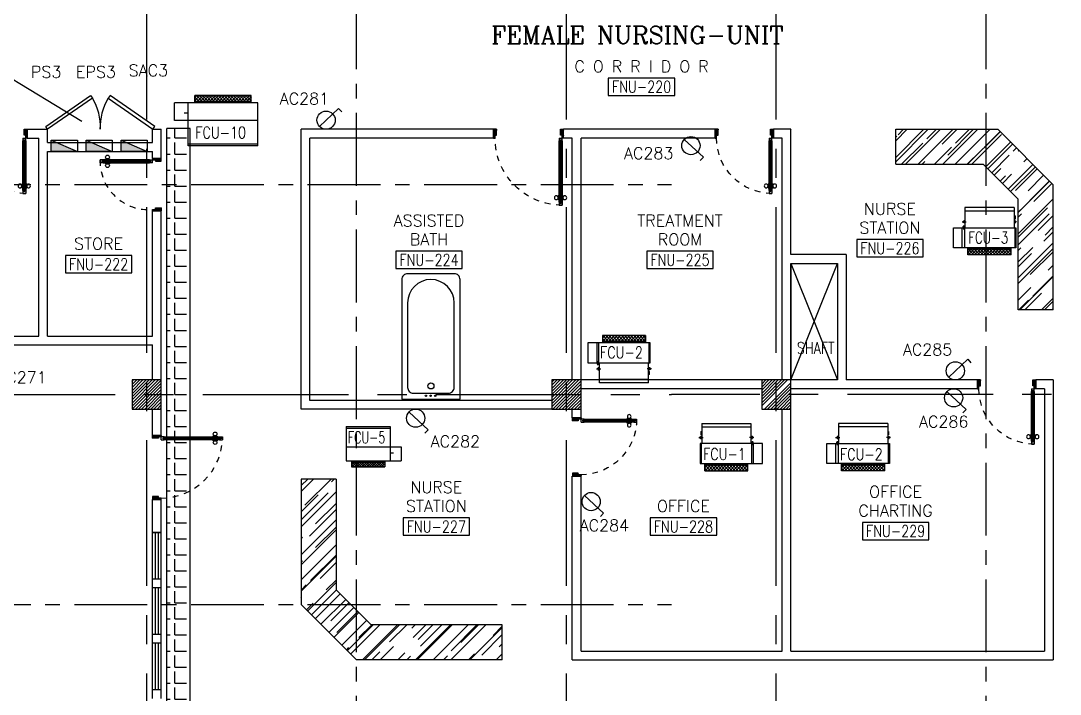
# Model space of a CAD drawing. Extents: x 88808.2 to 88899.2, y 39921.6 to 40001.1.
# Drawn here: x 88865.81 to 88883.64, y 39967.76 to 39979.31 of the extents above; entities that cross this region are included whole.
import ezdxf
from ezdxf.enums import TextEntityAlignment as Align

# ---------------------------------------------------------------- set-up
doc = ezdxf.new("R2010")
doc.units = 0
doc.header["$MEASUREMENT"] = 0
for name, pattern in [('CENTER', [2, 1.25, -0.25, 0.25, -0.25]), ('CENTERX2', [4, 2.5, -0.5, 0.5, -0.5]), ('HIDDEN', [0.375, 0.25, -0.125])]:
    doc.linetypes.add(name, pattern=pattern)
doc.layers.get('0').update_dxf_attribs({"color": 11, "linetype": 'CONTINUOUS'})
for name, color, linetype in [('AXES', 11, 'CENTERX2'), ('AXES1', 11, 'CENTER'), ('COL', 11, 'CONTINUOUS'), ('COUNTER', 11, 'CONTINUOUS'), ('DOOR', 11, 'CONTINUOUS'), ('E-HLINE', 2, 'HIDDEN'), ('E-PANELBX', 3, 'CONTINUOUS'), ('E-SOCKETS', 4, 'CONTINUOUS'), ('E-TEXT', 4, 'CONTINUOUS'), ('E-TRAY', 2, 'CONTINUOUS'), ('E-WI', 6, 'CONTINUOUS'), ('FCU', 3, 'CONTINUOUS'), ('FIX', 11, 'CONTINUOUS'), ('HAT', 11, 'CONTINUOUS'), ('M-TEXT', 2, 'CONTINUOUS'), ('RM-BOX', 11, 'CONTINUOUS'), ('RM-NAME', 11, 'CONTINUOUS'), ('RM-NO', 11, 'CONTINUOUS'), ('SHAFT', 11, 'CONTINUOUS'), ('TEXTN', 2, 'CONTINUOUS'), ('WALL', 11, 'CONTINUOUS'), ('WIN', 11, 'CONTINUOUS')]:
    doc.layers.add(name, color=color, linetype=linetype)
doc.styles.add('ROMANC', font='romanc', dxfattribs={"height": 0.1})
doc.styles.add('ROMANS', font='ROMANS.shx', dxfattribs={"width": 0.6})
pattern_1 = [(0, (0, 0), (0, 0.275), [0.2, -0.075]), (90, (0, 0), (-0.275, 2e-17), [0.2, -0.075])]

# ---------------------------------------------------------------- blocks, each defined once
blk = doc.blocks.new('D1000')
at = {"layer": 'DOOR', "color": 7, "linetype": 'ByBlock'}
for p, q in [((0, 0), (-150, 0)), ((-150, 0), (-150, -25)), ((-150, 0), (0, 0)), ((0, -50), (-114, 0)), ((0, -50), (-40, 0)), ((0, -50), (0, 0)), ((-1050, -25), (-1100, -25)), ((-1100, -75), (-1100, -25)), ((-1100, -25), (-1100, -75)), ((-1050, -75), (-1100, -75)), ((-1050, -42), (-1070, -42)), ((-1070, -42), (-1070, -58)), ((-1050, -58), (-1070, -58)), ((-1050, -25), (-1050, -42)), ((-1050, -58), (-1050, -75)), ((-928, -18), (-1018, -18)), ((-1018, -25), (-1018, -18)), ((-1018, -75), (-1018, -82)), ((-928, -82), (-1018, -82)), ((-1005, -9), (-940, -9)), ((-1005, -18), (-1005, -9)), ((-1005, -18), (-940, -18)), ((-1005, -82), (-940, -82)), ((-1005, -82), (-1005, -91)), ((-1005, -91), (-940, -91)), ((-940, -18), (-940, -9)), ((-940, -82), (-940, -91)), ((-928, -25), (-928, -18)), ((-928, -75), (-928, -82)), ((-200, -42), (-200, -25)), ((-200, -25), (-150, -25)), ((-180, -42), (-200, -42)), ((-200, -75), (-200, -58)), ((-200, -58), (-180, -58)), ((-150, -75), (-200, -75)), ((-180, -58), (-180, -42)), ((-150, -75), (-150, -25)), ((-150, -25), (-100, -25)), ((-100, -25), (-100, -50)), ((0, -50), (-100, -37)), ((-100, -50), (0, -50)), ((-150, -975), (-100, -975)), ((-150, -1000), (-150, -975)), ((-150, -1000), (0, -1000)), ((0, -1000), (-150, -1000)), ((0, -950), (-114, -1000)), ((-100, -975), (-100, -950)), ((0, -950), (-100, -963)), ((-100, -950), (0, -950)), ((0, -950), (-40, -1000)), ((0, -950), (0, -1000))]:
    blk.add_line(p, q, dxfattribs=at)
at = {"layer": 'DOOR', "linetype": 'ByBlock'}
for p, q in [((-200, -25), (-1050, -25)), ((-200, -42), (-1050, -42)), ((-200, -58), (-1050, -58)), ((-1050, -75), (-200, -75))]:
    blk.add_line(p, q, dxfattribs=at)
at = {"layer": 'DOOR', "color": 7, "linetype": 'ByBlock'}
for centre in [(-973, 23), (-973, -124)]:
    blk.add_circle(centre, 32.4, dxfattribs=at)
for centre, radius, start, end in [((0, -50), 134, 158.1598, 169.28), ((0, -50), 74.4, 137.7764, 180), ((0, -50), 54.4, 113.2074, 180), ((0, -50), 154, 161.1053, 166.2858), ((0, -50), 114, 154.0838, 167.3774), ((0, -50), 94.4, 148.0182, 180), ((0, -50), 34.4, 90, 180), ((0, -50), 14.4, 90, 180), ((0, -950), 154, 193.7142, 198.8947), ((0, -950), 134, 190.72, 201.8402), ((0, -950), 94.4, 180, 211.9818), ((0, -950), 74.4, 180, 222.2236), ((0, -950), 54.4, 180, 246.7926), ((0, -950), 34.4, 180, 270), ((0, -950), 14.4, 180, 270)]:
    blk.add_arc(centre, radius, start, end, dxfattribs=at)
at = {"layer": 'DOOR', "linetype": 'HIDDEN', "ltscale": 0.5}
blk.add_arc((-149, -24), 951, 180.0434, 269.9667, dxfattribs=at)
blk = doc.blocks.new('DOOR100')
at = {"layer": 'DOOR', "color": 0, "linetype": 'ByBlock'}
for p, q in [((-76, 1251), (-76, 1301)), ((-76, 1301), (-26, 1301)), ((-26, 1301), (-76, 1301)), ((-59, 1251), (-76, 1251)), ((-59, 1251), (-59, 1271)), ((-43, 1271), (-59, 1271)), ((-43, 1251), (-43, 1271)), ((-26, 1251), (-43, 1251)), ((-26, 1251), (-26, 1301)), ((-92, 1206), (-92, 1141)), ((-83, 1206), (-92, 1206)), ((-83, 1141), (-92, 1141)), ((-83, 1129), (-83, 1219)), ((-76, 1219), (-83, 1219)), ((-83, 1206), (-83, 1141)), ((-76, 1129), (-83, 1129)), ((-26, 1219), (-19, 1219)), ((-26, 1129), (-19, 1129)), ((-19, 1129), (-19, 1219)), ((-19, 1206), (-19, 1141)), ((-19, 1206), (-10, 1206)), ((-19, 1141), (-10, 1141)), ((-10, 1206), (-10, 1141)), ((-76, 200), (-59, 200)), ((-76, 150), (-76, 200)), ((-59, 200), (-59, 180)), ((-59, 180), (-43, 180)), ((-43, 200), (-26, 200)), ((-43, 180), (-43, 200)), ((-26, 200), (-26, 150)), ((-1201, 0), (-1201, 150)), ((-1201, 150), (-1176, 150)), ((-1201, 150), (-1201, 0)), ((-1151, 0), (-1201, 0)), ((-1176, 150), (-1176, 100)), ((-1176, 100), (-1151, 100)), ((-1151, 100), (-1151, 0)), ((-76, 150), (-26, 150)), ((-51, 100), (-51, 0)), ((-26, 100), (-51, 100)), ((-51, 0), (-1, 0)), ((-1, 150), (-26, 150)), ((-26, 150), (-26, 100)), ((-1, 150), (-1, 0))]:
    blk.add_line(p, q, dxfattribs=at)
at = {"layer": 'DOOR', "linetype": 'ByBlock'}
for p, q in [((-76, 1251), (-76, 200)), ((-59, 200), (-59, 1251)), ((-43, 200), (-43, 1251)), ((-26, 200), (-26, 1251))]:
    blk.add_line(p, q, dxfattribs=at)
at = {"layer": 'DOOR', "color": 9, "linetype": 'ByBlock'}
for p, q in [((-1151, 0), (-1201, 114)), ((-1151, 0), (-1201, 40)), ((-1151, 0), (-1164, 100)), ((-51, 0), (-1, 114)), ((-51, 0), (-38, 100)), ((-51, 0), (-1, 40))]:
    blk.add_line(p, q, dxfattribs=at)
at = {"layer": 'DOOR', "color": 0, "linetype": 'ByBlock'}
for centre in [(-125, 1174), (22, 1174)]:
    blk.add_circle(centre, 32.4, dxfattribs=at)
at = {"layer": 'DOOR', "linetype": 'HIDDEN', "ltscale": 0.5}
blk.add_arc((-27, 152), 1149, 89.961, 180.0931, dxfattribs=at)
at = {"layer": 'DOOR', "color": 9, "linetype": 'ByBlock'}
for centre, radius, start, end in [((-1151, 0), 154, 103.7142, 108.8947), ((-1151, 0), 134, 100.72, 111.8402), ((-1151, 0), 94.4, 90, 121.9818), ((-1151, 0), 74.4, 90, 132.2236), ((-1151, 0), 54.4, 90, 156.7926), ((-1151, 0), 34.4, 90, 180), ((-1151, 0), 14.4, 90, 180), ((-51, 0), 94.4, 58.0182, 90), ((-51, 0), 74.4, 47.7764, 90), ((-51, 0), 54.4, 23.2074, 90), ((-51, 0), 34.4, 0, 90), ((-51, 0), 14.4, 0, 90), ((-51, 0), 134, 68.1598, 79.28), ((-51, 0), 114, 64.0838, 77.3774), ((-51, 0), 154, 71.1053, 76.2858)]:
    blk.add_arc(centre, radius, start, end, dxfattribs=at)
blk = doc.blocks.new('DOOR-110')
at = {"layer": 'DOOR', "color": 0, "linetype": 'ByBlock'}
for p, q in [((0, 1050), (0, 1100)), ((150, 1100), (0, 1100)), ((100, 1075), (100, 1050)), ((150, 1075), (100, 1075)), ((150, 1100), (150, 1075)), ((150, 1025), (150, 1075)), ((200, 1075), (150, 1075)), ((200, 1058), (200, 1075)), ((1028, 1075), (1028, 1082)), ((1028, 1082), (1118, 1082)), ((1040, 1082), (1040, 1091)), ((1105, 1091), (1040, 1091)), ((1105, 1082), (1040, 1082)), ((1105, 1082), (1105, 1091)), ((1118, 1075), (1118, 1082)), ((1150, 1075), (1150, 1058)), ((1150, 1075), (1200, 1075)), ((1200, 1075), (1200, 1025)), ((1200, 1025), (1200, 1075)), ((100, 1050), (0, 1050)), ((150, 1025), (200, 1025)), ((180, 1042), (180, 1058)), ((180, 1058), (200, 1058)), ((200, 1042), (180, 1042)), ((200, 1025), (200, 1042)), ((1028, 1025), (1028, 1018)), ((1028, 1018), (1118, 1018)), ((1040, 1018), (1040, 1009)), ((1105, 1018), (1040, 1018)), ((1105, 1009), (1040, 1009)), ((1105, 1018), (1105, 1009)), ((1118, 1025), (1118, 1018)), ((1150, 1058), (1170, 1058)), ((1150, 1042), (1150, 1025)), ((1150, 1042), (1170, 1042)), ((1150, 1025), (1200, 1025)), ((1170, 1058), (1170, 1042)), ((100, 50), (0, 50)), ((0, 50), (0, 0)), ((0, 0), (150, 0)), ((150, 0), (0, 0)), ((100, 25), (100, 50)), ((150, 25), (100, 25)), ((150, 0), (150, 25))]:
    blk.add_line(p, q, dxfattribs=at)
at = {"layer": 'DOOR', "linetype": 'ByBlock'}
for p, q in [((0, 1100), (150, 1100)), ((200, 1075), (1150, 1075)), ((200, 1058), (1150, 1058)), ((200, 1042), (1150, 1042)), ((1150, 1025), (200, 1025))]:
    blk.add_line(p, q, dxfattribs=at)
at = {"layer": 'DOOR', "color": 9, "linetype": 'ByBlock'}
for p, q in [((0, 1050), (40, 1100)), ((0, 1050), (114, 1100)), ((0, 1050), (100, 1063)), ((0, 50), (40, 0)), ((0, 50), (114, 0)), ((0, 50), (100, 37))]:
    blk.add_line(p, q, dxfattribs=at)
at = {"layer": 'DOOR', "color": 0, "linetype": 'ByBlock'}
for centre in [(1073, 1124), (1073, 976)]:
    blk.add_circle(centre, 32.4, dxfattribs=at)
at = {"layer": 'DOOR', "color": 9, "linetype": 'ByBlock'}
for centre, radius, start, end in [((0, 1050), 34.4, 0, 90), ((0, 1050), 54.4, 0, 66.7926), ((0, 1050), 74.4, 0, 42.2236), ((0, 1050), 94.4, 0, 31.9818), ((0, 1050), 114, 12.6226, 25.9162), ((0, 1050), 134, 10.72, 21.8402), ((0, 1050), 154, 13.7142, 18.8947), ((0, 1050), 14.4, 0, 90), ((0, 50), 14.4, 270, 0), ((0, 50), 34.4, 270, 0), ((0, 50), 54.4, 293.2074, 0), ((0, 50), 74.4, 317.7764, 0), ((0, 50), 94.4, 328.0182, 0), ((0, 50), 134, 338.1598, 349.28), ((0, 50), 154, 341.1053, 346.2858)]:
    blk.add_arc(centre, radius, start, end, dxfattribs=at)
at = {"layer": 'DOOR', "linetype": 'HIDDEN', "ltscale": 0.5}
blk.add_arc((150, 1075), 1050, 270, 0, dxfattribs=at)
at = {"layer": 'WALL', "linetype": 'ByBlock'}
for p, q in [((0, 1100), (150, 1100)), ((0, 0), (150, 0))]:
    blk.add_line(p, q, dxfattribs=at)
blk = doc.blocks.new('RM1')
at = {"layer": 'RM-BOX'}
blk.add_lwpolyline([(570, -200), (-570, -200), (-570, -500), (570, -500)], close=True, dxfattribs=at)
at = {"layer": 'RM-NAME', "style": 'ROMANS'}
for tag, p in [('ROOMNAME1', (0, 324)), ('ROOMNAME2', (0, 0))]:
    blk.add_attdef(tag, text='', height=200, dxfattribs=at).set_placement(p, align=Align.MIDDLE)
at = {"layer": 'RM-NO', "style": 'ROMANS', "width": 0.8}
blk.add_attdef('ROOMNO', text='', height=200, dxfattribs=at).set_placement((0, -350), align=Align.MIDDLE)
blk = doc.blocks.new('BTUB1')
at = {"layer": 'FIX'}
for points in [[(-500, -25), (-500, -2075, 0.414214), (-400, -2175), (400, -2175, 0.414214), (500, -2075), (500, -25)], [(-400, -1675, 1), (400, -1675), (400, -225, 0.414214), (300, -125), (-300, -125, 0.414214), (-400, -225)]]:
    blk.add_lwpolyline(points, format="xyb", close=True, dxfattribs=at)
for centre, radius in [((-75, -81), 11), ((5, -81), 11), ((85, -81), 11), ((0, -250), 52.2)]:
    blk.add_circle(centre, radius, dxfattribs=at)
blk = doc.blocks.new('DOOR90')
at = {"layer": 'DOOR', "linetype": 'ByBlock'}
for p, q in [((0, 0), (-150, 0)), ((-200, -25), (-1000, -25)), ((-200, -42), (-1000, -42)), ((-200, -58), (-1000, -58)), ((-1000, -75), (-200, -75))]:
    blk.add_line(p, q, dxfattribs=at)
at = {"layer": 'DOOR', "color": 0, "linetype": 'ByBlock'}
for p, q in [((-150, 0), (-150, -25)), ((-150, 0), (0, 0)), ((0, -50), (0, 0)), ((-1050, -25), (-1050, -75)), ((-1050, -75), (-1050, -25)), ((-1000, -25), (-1050, -25)), ((-1000, -75), (-1050, -75)), ((-1020, -42), (-1020, -58)), ((-1000, -42), (-1020, -42)), ((-1000, -58), (-1020, -58)), ((-1000, -25), (-1000, -42)), ((-1000, -58), (-1000, -75)), ((-968, -25), (-968, -18)), ((-878, -18), (-968, -18)), ((-968, -75), (-968, -82)), ((-878, -82), (-968, -82)), ((-955, -18), (-955, -9)), ((-955, -9), (-890, -9)), ((-955, -18), (-890, -18)), ((-955, -82), (-955, -91)), ((-955, -82), (-890, -82)), ((-955, -91), (-890, -91)), ((-890, -18), (-890, -9)), ((-890, -82), (-890, -91)), ((-878, -25), (-878, -18)), ((-878, -75), (-878, -82)), ((-200, -42), (-200, -25)), ((-200, -25), (-150, -25)), ((-180, -42), (-200, -42)), ((-200, -75), (-200, -58)), ((-200, -58), (-180, -58)), ((-150, -75), (-200, -75)), ((-180, -58), (-180, -42)), ((-150, -75), (-150, -25)), ((-150, -25), (-100, -25)), ((-100, -25), (-100, -50)), ((-100, -50), (0, -50)), ((-150, -900), (-150, -875)), ((-150, -875), (-100, -875)), ((-100, -850), (0, -850)), ((-100, -875), (-100, -850)), ((0, -850), (0, -900)), ((0, -900), (-150, -900)), ((-150, -900), (0, -900))]:
    blk.add_line(p, q, dxfattribs=at)
at = {"layer": 'DOOR', "color": 9, "linetype": 'ByBlock'}
for p, q in [((0, -50), (-114, 0)), ((0, -50), (-40, 0)), ((0, -50), (-100, -37)), ((0, -850), (-114, -900)), ((0, -850), (-100, -863)), ((0, -850), (-40, -900))]:
    blk.add_line(p, q, dxfattribs=at)
at = {"layer": 'DOOR', "color": 0, "linetype": 'ByBlock'}
for centre in [(-923, 24), (-923, -124)]:
    blk.add_circle(centre, 32.4, dxfattribs=at)
at = {"layer": 'DOOR', "color": 9, "linetype": 'ByBlock'}
for centre, radius, start, end in [((0, -50), 74.4, 137.7764, 180), ((0, -50), 54.4, 113.2074, 180), ((0, -50), 154, 161.1053, 166.2858), ((0, -50), 134, 158.1598, 169.28), ((0, -50), 114, 154.0838, 167.3774), ((0, -50), 94.4, 148.0182, 180), ((0, -50), 34.4, 90, 180), ((0, -50), 14.4, 90, 180), ((0, -850), 154, 193.7142, 198.8947), ((0, -850), 134, 190.72, 201.8402), ((0, -850), 94.4, 180, 211.9818), ((0, -850), 74.4, 180, 222.2236), ((0, -850), 54.4, 180, 246.7926), ((0, -850), 34.4, 180, 270), ((0, -850), 14.4, 180, 270)]:
    blk.add_arc(centre, radius, start, end, dxfattribs=at)
at = {"layer": 'DOOR', "linetype": 'HIDDEN', "ltscale": 0.5}
blk.add_arc((-222, -50), 828, 178.2701, 275.003, dxfattribs=at)
blk = doc.blocks.new('COL50')
at = {"layer": 'COL'}
blk.add_lwpolyline([(-250, 250), (-250, -250), (250, -250), (250, 250)], close=True, dxfattribs=at)
blk = doc.blocks.new('*X42')
at = {"color": 0}
for p, q in [((73379, 162740), (73829, 163190)), ((73379, 162793), (73776, 163190)), ((73379, 162846), (73723, 163190)), ((73379, 162899), (73670, 163190)), ((73379, 162952), (73617, 163190)), ((73379, 163005), (73564, 163190)), ((73379, 163058), (73511, 163190)), ((73379, 163111), (73458, 163190)), ((73379, 163164), (73405, 163190)), ((73382, 162690), (73879, 163187)), ((73435, 162690), (73879, 163134)), ((73488, 162690), (73879, 163081)), ((73541, 162690), (73879, 163028)), ((73594, 162690), (73879, 162975)), ((73647, 162690), (73879, 162922)), ((73700, 162690), (73879, 162869)), ((73753, 162690), (73879, 162816)), ((73806, 162690), (73879, 162763)), ((73859, 162690), (73879, 162710))]:
    blk.add_line(p, q, dxfattribs=at)
blk = doc.blocks.new('A$C3A782592')
at = {"layer": 'COUNTER', "linetype": 'ByBlock'}
for p, q in [((0, 3100), (0, 951)), ((600, 3100), (0, 3100)), ((600, 3100), (600, 1200)), ((1200, 600), (600, 1200)), ((951, 0), (0, 951)), ((3450, 600), (1200, 600)), ((3450, 0), (3450, 600)), ((3450, 0), (951, 0))]:
    blk.add_line(p, q, dxfattribs=at)
blk = doc.blocks.new('*X20')
at = {"color": 0}
for p, q in [((196689, 162747), (197131, 163190)), ((196689, 162800), (197078, 163190)), ((196689, 162853), (197025, 163190)), ((196689, 162907), (196972, 163190)), ((196689, 162960), (196919, 163190)), ((196689, 163013), (196866, 163190)), ((196689, 163066), (196813, 163190)), ((196689, 163119), (196760, 163190)), ((196689, 163172), (196707, 163190)), ((196737, 162690), (197189, 163141)), ((196790, 162690), (197189, 163088)), ((196843, 162690), (197189, 163035)), ((196896, 162690), (197189, 162982)), ((196949, 162690), (197189, 162929)), ((197002, 162690), (197189, 162876)), ((197055, 162690), (197189, 162823)), ((197108, 162690), (197189, 162770)), ((197161, 162690), (197189, 162717))]:
    blk.add_line(p, q, dxfattribs=at)
blk = doc.blocks.new('*X13')
at = {"color": 0}
for p, q in [((80579, 162727), (81042, 163190)), ((80579, 162780), (80989, 163190)), ((80579, 162833), (80936, 163190)), ((80579, 162886), (80883, 163190)), ((80579, 162939), (80829, 163190)), ((80579, 162993), (80776, 163190)), ((80579, 163046), (80723, 163190)), ((80579, 163099), (80670, 163190)), ((80579, 163152), (80617, 163190)), ((80595, 162690), (81079, 163174)), ((80648, 162690), (81079, 163121)), ((80701, 162690), (81079, 163068)), ((80754, 162690), (81079, 163015)), ((80807, 162690), (81079, 162962)), ((80860, 162690), (81079, 162909)), ((80913, 162690), (81079, 162856)), ((80966, 162690), (81079, 162803)), ((81019, 162690), (81079, 162750)), ((81072, 162690), (81079, 162697))]:
    blk.add_line(p, q, dxfattribs=at)
blk = doc.blocks.new('E-PBX')
at = {"layer": 'E-PANELBX'}
h = blk.add_hatch(color=256, dxfattribs=at)
h.paths.add_polyline_path([(34, 190), (-225, 190), (34, 81)])
h.paths.add_polyline_path([(225, 190), (34, 190), (34, 81), (225, 0)])
blk.add_line((225, 0), (-225, 190), dxfattribs=at)
blk.add_lwpolyline([(-225, 190), (225, 190), (225, 0), (-225, 0)], close=True, dxfattribs=at)
blk = doc.blocks.new('*X190')
at = {"color": 0}
for p, q in [((23912, -1650), (23966, -1596)), ((23912, -1597), (23913, -1596)), ((23970, -1696), (23912, -1638)), ((23917, -1696), (23912, -1691)), ((23919, -1696), (24019, -1596)), ((24023, -1696), (23923, -1596)), ((23972, -1696), (24072, -1596)), ((24076, -1696), (23976, -1596)), ((24025, -1696), (24125, -1596)), ((24129, -1696), (24029, -1596)), ((24078, -1696), (24178, -1596)), ((24182, -1696), (24082, -1596)), ((24131, -1696), (24231, -1596)), ((24235, -1696), (24135, -1596)), ((24184, -1696), (24284, -1596)), ((24288, -1696), (24188, -1596)), ((24237, -1696), (24337, -1596)), ((24341, -1696), (24241, -1596)), ((24290, -1696), (24390, -1596)), ((24394, -1696), (24294, -1596)), ((24343, -1696), (24443, -1596)), ((24447, -1696), (24347, -1596)), ((24396, -1696), (24496, -1596)), ((24500, -1696), (24400, -1596)), ((24449, -1696), (24549, -1596)), ((24553, -1696), (24453, -1596)), ((24502, -1696), (24602, -1596)), ((24606, -1696), (24506, -1596)), ((24555, -1696), (24624, -1628)), ((24624, -1660), (24559, -1596)), ((24608, -1696), (24624, -1681)), ((24624, -1607), (24612, -1596))]:
    blk.add_line(p, q, dxfattribs=at)
blk = doc.blocks.new('*X130')
at = {"color": 0}
for p, q in [((-750, 2538), (-672, 2616)), ((-750, 2591), (-725, 2616)), ((-660, 2516), (-750, 2606)), ((-713, 2516), (-750, 2553)), ((-719, 2516), (-619, 2616)), ((-607, 2516), (-707, 2616)), ((-666, 2516), (-566, 2616)), ((-554, 2516), (-654, 2616)), ((-613, 2516), (-513, 2616)), ((-501, 2516), (-601, 2616)), ((-560, 2516), (-460, 2616)), ((-448, 2516), (-548, 2616)), ((-507, 2516), (-407, 2616)), ((-394, 2516), (-494, 2616)), ((-454, 2516), (-354, 2616)), ((-341, 2516), (-441, 2616)), ((-401, 2516), (-301, 2616)), ((-288, 2516), (-388, 2616)), ((-348, 2516), (-248, 2616)), ((-235, 2516), (-335, 2616)), ((-295, 2516), (-195, 2616)), ((-182, 2516), (-282, 2616)), ((-242, 2516), (-142, 2616)), ((-129, 2516), (-229, 2616)), ((-189, 2516), (-89, 2616)), ((-76, 2516), (-176, 2616)), ((-136, 2516), (-36, 2616)), ((-23, 2516), (-123, 2616)), ((-83, 2516), (17, 2616)), ((30, 2516), (-70, 2616)), ((-30, 2516), (70, 2616)), ((83, 2516), (-17, 2616)), ((23, 2516), (123, 2616)), ((136, 2516), (36, 2616)), ((76, 2516), (176, 2616)), ((189, 2516), (89, 2616)), ((129, 2516), (215, 2601)), ((215, 2543), (142, 2616)), ((182, 2516), (215, 2548)), ((215, 2596), (195, 2616))]:
    blk.add_line(p, q, dxfattribs=at)
blk = doc.blocks.new('WAP16')
at = {"color": 6}
for p, q in [((-597, 0), (-597, -737)), ((-597, 0), (597, 0)), ((597, 0), (597, -737)), ((-597, -437), (597, -437)), ((-597, -737), (597, -737))]:
    blk.add_line(p, q, dxfattribs=at)
at = {"color": 2}
for p, q in [((-597, -32), (597, -32)), ((597, -437), (835, -437)), ((835, -437), (835, -737)), ((-482, -737), (-482, -862)), ((-482, -762), (482, -762)), ((-482, -862), (482, -862)), ((482, -737), (482, -862)), ((597, -737), (835, -737))]:
    blk.add_line(p, q, dxfattribs=at)
at = {"color": 7}
blk.add_line((597, -562), (670, -562), dxfattribs=at)
at = {"color": 2}
blk.add_blockref('*X130', (268, -3378), dxfattribs=at)
blk = doc.blocks.new('*X197')
at = {"color": 0}
for p, q in [((16890, -2467), (16943, -2414)), ((16890, -2520), (16990, -2420)), ((16990, -2565), (16890, -2465)), ((16890, -2573), (16990, -2473)), ((16990, -2512), (16892, -2414)), ((16990, -2459), (16945, -2414)), ((16990, -2619), (16890, -2519)), ((16890, -2626), (16990, -2526)), ((16990, -2672), (16890, -2572)), ((16890, -2679), (16990, -2579)), ((16990, -2725), (16890, -2625)), ((16890, -2732), (16990, -2632)), ((16990, -2778), (16890, -2678)), ((16890, -2785), (16990, -2685)), ((16990, -2831), (16890, -2731)), ((16890, -2838), (16990, -2738)), ((16990, -2884), (16890, -2784)), ((16890, -2891), (16990, -2791)), ((16990, -2937), (16890, -2837)), ((16890, -2944), (16990, -2844)), ((16990, -2990), (16890, -2890)), ((16890, -2997), (16990, -2897)), ((16990, -3043), (16890, -2943)), ((16890, -3050), (16990, -2950)), ((16990, -3096), (16890, -2996)), ((16890, -3103), (16990, -3003)), ((16990, -3149), (16890, -3049)), ((16944, -3155), (16890, -3102)), ((16892, -3155), (16990, -3056)), ((16945, -3155), (16990, -3109))]:
    blk.add_line(p, q, dxfattribs=at)

msp = doc.modelspace()

# ---------------------------------------------------------------- hatches: boundary and pattern name
at = {"layer": 'COUNTER', "linetype": 'ByBlock'}
h = msp.add_hatch(dxfattribs=at)
h.set_pattern_fill('AR-RROOF', color=256, scale=0.32, angle=45, style=0)
h.set_pattern_definition([(45, (88794.34104, 39809.97983), (0.271529, 0.72407734), [4.8, -0.64, 1.6, -0.32]), (45, (88794.52884, 39810.3939), (-0.5272188, 0.0746705), [0.96, -0.1056, 1.92, -0.24]), (45, (88794.26184, 39810.2853), (1.025022, 1.32822938), [2.56, -0.448, 1.28, -0.32])])
h.paths.add_polyline_path([(88871.2203, 39971.4496), (88870.6203, 39971.4496), (88870.6203, 39969.301), (88870.6967, 39969.2246), (88871.5453, 39969.2246), (88871.2203, 39969.5496)])
h.paths.add_polyline_path([(88871.5703, 39968.351), (88871.5703, 39969.1996), (88871.5453, 39969.2246), (88870.6967, 39969.2246)])
h.paths.add_polyline_path([(88874.0703, 39968.3496), (88874.0703, 39968.9496), (88871.8203, 39968.9496), (88871.5703, 39969.1996), (88871.5703, 39968.351), (88871.5717, 39968.3496)])
at = {"layer": 'HAT'}
h = msp.add_hatch(dxfattribs=at)
h.set_pattern_fill('ANGLE', color=256, style=0)
h.set_pattern_definition(pattern_1)
h.paths.add_polyline_path([(88868.7168, 39976.4996), (88868.3168, 39976.4996), (88868.3168, 39972.8996), (88868.7168, 39972.8996)])
h.paths.add_polyline_path([(88868.3168, 39976.4996), (88868.7168, 39976.4996), (88868.7168, 39977.1647), (88868.7032, 39977.1647), (88868.7032, 39977.4616), (88868.3168, 39977.4616)])
h = msp.add_hatch(dxfattribs=at)
h.set_pattern_fill('ANGLE', color=256, style=0)
h.set_pattern_definition(pattern_1)
h.paths.add_polyline_path([(88868.7168, 39965.6996), (88868.7168, 39965.7996), (88868.3168, 39965.7996), (88868.3168, 39965.6996)])
h.paths.add_polyline_path([(88868.3168, 39965.9496), (88868.3168, 39965.7996), (88868.7168, 39965.7996), (88868.7168, 39965.9496)])
h.paths.add_polyline_path([(88868.3168, 39965.9496), (88868.7168, 39965.9496), (88868.7168, 39969.2996), (88868.3168, 39969.2996)])
h.paths.add_polyline_path([(88868.7168, 39971.2494, -0.1004616), (88868.3168, 39971.129), (88868.3168, 39969.2996), (88868.7168, 39969.2996)])
h.paths.add_polyline_path([(88868.3168, 39971.129, 0.1004616), (88868.7168, 39971.2494), (88868.7168, 39972.1246), (88868.3168, 39972.1246)])
h.paths.add_polyline_path([(88868.3168, 39972.1746), (88868.7168, 39972.1746), (88868.7168, 39972.8996), (88868.3168, 39972.8996)])

# ---------------------------------------------------------------- linework, layer by layer
at = {"layer": 'AXES'}
for p, q in [((88867.9703, 39921.6153), (88867.9703, 40000.4279)), ((88875.1703, 39921.6153), (88875.1703, 40000.4279)), ((88878.7703, 39921.6153), (88878.7703, 40000.4279)), ((88808.9303, 39972.8996), (88876.9703, 39972.8996)), ((88898.4894, 39972.8996), (88876.9703, 39972.8996))]:
    msp.add_line(p, q, dxfattribs=at)
at = {"layer": 'AXES1'}
for p, q in [((88871.5703, 39928.4796), (88871.5703, 39987.2996)), ((88882.3703, 39928.4796), (88882.3703, 39987.2996)), ((88818.7303, 39976.4996), (88876.9703, 39976.4996)), ((88818.7303, 39969.2996), (88876.9703, 39969.2996))]:
    msp.add_line(p, q, dxfattribs=at)
at = {"layer": 'COUNTER'}
for p, q in [((88880.8203, 39976.9679), (88881.3019, 39977.4496)), ((88880.8203, 39977.2522), (88881.0176, 39977.4496)), ((88880.8203, 39976.8916), (88881.3782, 39977.4496)), ((88880.8581, 39977.3537), (88880.954, 39977.4496)), ((88880.9861, 39976.8496), (88881.5861, 39977.4496)), ((88881.2025, 39976.8496), (88881.8025, 39977.4496)), ((88881.3524, 39977.2837), (88881.5182, 39977.4496)), ((88881.6133, 39977.1925), (88881.8704, 39977.4496)), ((88881.6268, 39976.8496), (88882.2268, 39977.4496)), ((88881.713, 39977.0079), (88882.1546, 39977.4496)), ((88881.8389, 39976.8496), (88882.4389, 39977.4496)), ((88881.8467, 39977.2137), (88882.0825, 39977.4496)), ((88880.8203, 39977.3158), (88880.8369, 39977.3325)), ((88882.051, 39976.8496), (88882.6099, 39977.4084)), ((88882.1232, 39976.8496), (88882.6337, 39977.3601)), ((88882.3409, 39977.1437), (88882.6078, 39977.4106)), ((88880.9182, 39976.8496), (88881.2824, 39977.2137)), ((88881.4825, 39976.8496), (88881.7767, 39977.1437)), ((88882.3638, 39976.806), (88882.7881, 39977.2302)), ((88882.3978, 39976.772), (88882.822, 39977.1963)), ((88882.8352, 39977.0737), (88882.8899, 39977.1284)), ((88882.9179, 39977.0758), (88882.9302, 39977.0881)), ((88882.0468, 39976.8496), (88882.2709, 39977.0737)), ((88882.4657, 39976.7042), (88882.7652, 39977.0037)), ((88883.0176, 39976.8913), (88883.0724, 39976.946)), ((88881.2704, 39976.8496), (88881.3163, 39976.8955)), ((88882.506, 39976.6639), (88882.621, 39976.7788)), ((88882.7478, 39976.422), (88883.1721, 39976.8463)), ((88882.7902, 39976.3796), (88883.2145, 39976.8039)), ((88882.8734, 39976.3991), (88883.2463, 39976.772)), ((88882.6481, 39976.5217), (88882.8055, 39976.6791)), ((88882.9203, 39976.0217), (88883.4584, 39976.5599)), ((88883.0898, 39976.3949), (88883.3566, 39976.6617)), ((88883.1173, 39976.2273), (88883.4542, 39976.5642)), ((88883.1895, 39976.2103), (88883.4987, 39976.5196)), ((88882.9203, 39975.6569), (88883.5203, 39976.2569)), ((88882.9203, 39975.5975), (88883.4249, 39976.1021)), ((88882.9203, 39976.0302), (88882.9582, 39976.0682)), ((88882.9203, 39975.9411), (88882.9773, 39975.9982)), ((88882.9203, 39975.4659), (88883.4525, 39975.9982)), ((88883.2616, 39975.7139), (88883.5203, 39975.9726)), ((88883.3613, 39975.5294), (88883.5203, 39975.6884)), ((88883.3825, 39975.6355), (88883.5203, 39975.7732)), ((88882.9203, 39974.9017), (88883.5203, 39975.5017)), ((88882.9203, 39975.1732), (88883.1704, 39975.4233)), ((88882.9203, 39975.3726), (88882.9646, 39975.417)), ((88882.9203, 39974.8041), (88883.5203, 39975.4041)), ((88882.9203, 39975.0884), (88883.1492, 39975.3173)), ((88883.1279, 39974.9566), (88883.5203, 39975.3489)), ((88883.4334, 39975.033), (88883.5203, 39975.1198)), ((88882.9451, 39974.3496), (88883.5203, 39974.9247)), ((88883.1683, 39974.5854), (88883.5203, 39974.9374)), ((88882.9203, 39974.5198), (88883.1364, 39974.736)), ((88883.0342, 39974.3496), (88883.321, 39974.6363)), ((88882.9324, 39974.3496), (88883.0982, 39974.5154)), ((88883.3185, 39974.3496), (88883.5203, 39974.5513)), ((88883.3694, 39974.3496), (88883.5203, 39974.5004)), ((88883.4967, 39974.3496), (88883.5203, 39974.3731))]:
    msp.add_line(p, q, dxfattribs=at)
at = {"layer": 'COUNTER', "linetype": 'ByBlock'}
for p, q in [((88880.8203, 39977.4496), (88882.5688, 39977.4496)), ((88880.8203, 39976.8496), (88880.8203, 39977.4496)), ((88883.5203, 39976.4981), (88882.5688, 39977.4496)), ((88880.8203, 39976.8496), (88882.3203, 39976.8496)), ((88882.9203, 39976.2496), (88882.3203, 39976.8496)), ((88883.5203, 39974.3496), (88883.5203, 39976.4981)), ((88882.9203, 39974.3496), (88882.9203, 39976.2496)), ((88883.5203, 39974.3496), (88882.9203, 39974.3496))]:
    msp.add_line(p, q, dxfattribs=at)
at = {"layer": 'E-SOCKETS'}
for p, q in [((88870.933, 39977.4994), (88871.2608, 39977.8045)), ((88871.2608, 39977.8045), (88871.3153, 39977.746)), ((88877.191, 39977.2758), (88877.5189, 39976.9706)), ((88877.4644, 39976.9121), (88877.5189, 39976.9706)), ((88881.7272, 39973.1994), (88882.0551, 39973.5046)), ((88882.0551, 39973.5046), (88882.1095, 39973.4461)), ((88881.6972, 39972.9498), (88882.0251, 39972.6446)), ((88881.9706, 39972.5861), (88882.0251, 39972.6446)), ((88872.4704, 39972.5998), (88872.7982, 39972.2946)), ((88872.7437, 39972.2361), (88872.7982, 39972.2946)), ((88875.4794, 39971.1697), (88875.8073, 39970.8645)), ((88875.7528, 39970.806), (88875.8073, 39970.8645))]:
    msp.add_line(p, q, dxfattribs=at)
for centre in [(88871.0473, 39977.6058), (88877.3054, 39977.1693), (88881.8416, 39973.3059), (88881.8116, 39972.8434), (88872.5847, 39972.4933), (88875.5938, 39971.0632)]:
    msp.add_circle(centre, 0.1562, dxfattribs=at)
at = {"layer": 'E-TEXT', "color": 11}
msp.add_line((88866.856, 39977.5839), (88865.4999, 39978.4063), dxfattribs=at)
at = {"layer": 'E-TRAY', "color": 4}
for p, q in [((88868.3168, 39957.996), (88868.3168, 39977.4616)), ((88868.7168, 39977.4616), (88868.3168, 39977.4616)), ((88868.7168, 39958.1617), (88868.7168, 39977.4616))]:
    msp.add_line(p, q, dxfattribs=at)
at = {"layer": 'E-WI', "color": 4}
for points in [[(88866.5531, 39977.2867, 0, 0.1162, 0), (88866.563, 39977.5189, 0, 0, 0), (88866.5669, 39977.5903, 0, 0, 0), (88866.5689, 39978.2546, 0, 0, 0)], [(88867.181, 39977.2867, 0, 0.1162, 0), (88867.1909, 39977.5189, 0, 0, 0), (88867.1948, 39977.5903, 0, 0, 0), (88867.1967, 39978.2546, 0, 0, 0)], [(88867.7775, 39977.2867, 0, 0.1162, 0), (88867.7874, 39977.5189, 0, 0, 0), (88867.7913, 39977.5903, 0, 0, 0), (88867.7932, 39978.2546, 0, 0, 0)]]:
    msp.add_lwpolyline(points, format="xyseb", dxfattribs=at)
at = {"layer": 'FCU', "color": 6}
for p, q in [((88882.8514, 39976.1055), (88882.0069, 39976.1055)), ((88882.0069, 39976.1055), (88882.0069, 39975.7594)), ((88882.8514, 39976.1055), (88882.8514, 39975.7594)), ((88881.9601, 39975.7594), (88882.88, 39975.7594)), ((88881.9601, 39975.4165), (88881.9601, 39975.7594)), ((88882.88, 39975.7594), (88882.88, 39975.4165)), ((88882.88, 39975.4165), (88881.9601, 39975.4165)), ((88876.6091, 39973.7879), (88875.6892, 39973.7879)), ((88875.6892, 39973.7879), (88875.6892, 39973.445)), ((88875.6892, 39973.445), (88876.6091, 39973.445)), ((88875.736, 39973.0989), (88875.736, 39973.445)), ((88876.5805, 39973.0989), (88876.5805, 39973.445)), ((88876.5805, 39973.0989), (88875.736, 39973.0989)), ((88871.3919, 39972.3498), (88871.3919, 39971.7602)), ((88871.3919, 39972.3498), (88872.1439, 39972.3498)), ((88872.1439, 39972.3498), (88872.1439, 39971.7602)), ((88877.4905, 39972.4043), (88877.4905, 39972.0582)), ((88877.4905, 39972.4043), (88878.335, 39972.4043)), ((88878.335, 39972.4043), (88878.335, 39972.0582)), ((88880.682, 39972.4043), (88879.8375, 39972.4043)), ((88879.8375, 39972.4043), (88879.8375, 39972.0582)), ((88880.682, 39972.4043), (88880.682, 39972.0582)), ((88871.3919, 39972.0002), (88872.1439, 39972.0002)), ((88877.4619, 39972.0582), (88877.4619, 39971.7153)), ((88878.3818, 39972.0582), (88877.4619, 39972.0582)), ((88878.3818, 39971.7153), (88878.3818, 39972.0582)), ((88879.7907, 39972.0582), (88880.7106, 39972.0582)), ((88879.7907, 39971.7153), (88879.7907, 39972.0582)), ((88880.7106, 39972.0582), (88880.7106, 39971.7153)), ((88871.3919, 39971.7602), (88872.1439, 39971.7602)), ((88877.4619, 39971.7153), (88878.3818, 39971.7153)), ((88880.7106, 39971.7153), (88879.7907, 39971.7153))]:
    msp.add_line(p, q, dxfattribs=at)
at = {"layer": 'FCU', "color": 3}
for p, q in [((88882.8514, 39976.0452), (88882.0069, 39976.0452)), ((88881.957, 39975.8634), (88882.0297, 39975.8634)), ((88881.9769, 39975.8734), (88882.0069, 39975.8734)), ((88881.9769, 39975.8734), (88881.9769, 39975.8534)), ((88881.9769, 39975.8534), (88882.0069, 39975.8534)), ((88881.9919, 39975.8932), (88881.9919, 39975.8364)), ((88882.8664, 39975.9639), (88882.8514, 39975.9639)), ((88882.8664, 39975.9089), (88882.8514, 39975.9089)), ((88882.8814, 39975.8734), (88882.8514, 39975.8734)), ((88882.8814, 39975.8534), (88882.8514, 39975.8534)), ((88882.8664, 39975.9639), (88882.8664, 39975.9089)), ((88882.8664, 39975.8841), (88882.8664, 39975.8364)), ((88882.8814, 39975.8734), (88882.8814, 39975.8534)), ((88881.8077, 39975.4165), (88881.8077, 39975.7594)), ((88881.8077, 39975.7594), (88881.9601, 39975.7594)), ((88881.9715, 39975.7844), (88881.9915, 39975.7844)), ((88881.9715, 39975.7844), (88881.9715, 39975.7594)), ((88881.9815, 39975.8005), (88881.9815, 39975.7322)), ((88881.9915, 39975.7844), (88881.9915, 39975.7594)), ((88881.9987, 39975.7594), (88881.9987, 39975.4165)), ((88882.8596, 39975.7594), (88882.8596, 39975.4165)), ((88881.9601, 39975.4165), (88881.8077, 39975.4165)), ((88882.0585, 39975.2943), (88882.0585, 39975.4165)), ((88882.7998, 39975.3943), (88882.0585, 39975.3943)), ((88882.7998, 39975.2943), (88882.7998, 39975.4165)), ((88882.7998, 39975.2943), (88882.0585, 39975.2943)), ((88876.529, 39973.9101), (88875.7876, 39973.9101)), ((88875.7876, 39973.9101), (88875.7876, 39973.7879)), ((88876.529, 39973.9101), (88876.529, 39973.7879)), ((88875.5368, 39973.7879), (88875.5368, 39973.445)), ((88875.6892, 39973.7879), (88875.5368, 39973.7879)), ((88875.7279, 39973.445), (88875.7279, 39973.7879)), ((88876.529, 39973.8101), (88875.7876, 39973.8101)), ((88876.6091, 39973.445), (88876.6091, 39973.7879)), ((88875.5368, 39973.445), (88875.6892, 39973.445)), ((88875.7006, 39973.42), (88875.7006, 39973.445)), ((88875.7006, 39973.42), (88875.7206, 39973.42)), ((88875.706, 39973.351), (88875.736, 39973.351)), ((88875.706, 39973.331), (88875.706, 39973.351)), ((88875.7106, 39973.4039), (88875.7106, 39973.4722)), ((88875.7206, 39973.42), (88875.7206, 39973.445)), ((88875.721, 39973.3112), (88875.721, 39973.368)), ((88876.6105, 39973.351), (88876.5805, 39973.351)), ((88876.5955, 39973.3203), (88876.5955, 39973.368)), ((88876.6105, 39973.331), (88876.6105, 39973.351)), ((88875.6861, 39973.341), (88875.7588, 39973.341)), ((88875.706, 39973.331), (88875.736, 39973.331)), ((88876.6305, 39973.341), (88876.5578, 39973.341)), ((88876.6105, 39973.331), (88876.5805, 39973.331)), ((88876.5955, 39973.2955), (88876.5805, 39973.2955)), ((88876.5955, 39973.2406), (88876.5805, 39973.2406)), ((88876.5955, 39973.2406), (88876.5955, 39973.2955)), ((88876.5805, 39973.1593), (88875.736, 39973.1593)), ((88871.3919, 39972.3242), (88872.1439, 39972.3242)), ((88877.4905, 39972.344), (88878.335, 39972.344)), ((88880.682, 39972.344), (88879.8375, 39972.344)), ((88877.4406, 39972.1622), (88877.5133, 39972.1622)), ((88877.4605, 39972.1722), (88877.4605, 39972.1522)), ((88877.4605, 39972.1722), (88877.4905, 39972.1722)), ((88877.4605, 39972.1522), (88877.4905, 39972.1522)), ((88877.4755, 39972.2627), (88877.4905, 39972.2627)), ((88877.4755, 39972.2627), (88877.4755, 39972.2077)), ((88877.4755, 39972.2077), (88877.4905, 39972.2077)), ((88878.3849, 39972.1622), (88878.3122, 39972.1622)), ((88878.365, 39972.1722), (88878.335, 39972.1722)), ((88878.365, 39972.1522), (88878.335, 39972.1522)), ((88878.35, 39972.192), (88878.35, 39972.1352)), ((88878.3604, 39972.0993), (88878.3604, 39972.031)), ((88878.365, 39972.1722), (88878.365, 39972.1522)), ((88879.7876, 39972.1622), (88879.8603, 39972.1622)), ((88879.8075, 39972.1722), (88879.8075, 39972.1522)), ((88879.8075, 39972.1722), (88879.8375, 39972.1722)), ((88879.8075, 39972.1522), (88879.8375, 39972.1522)), ((88879.8121, 39972.0993), (88879.8121, 39972.031)), ((88879.8225, 39972.192), (88879.8225, 39972.1352)), ((88880.732, 39972.1622), (88880.6592, 39972.1622)), ((88880.697, 39972.2627), (88880.682, 39972.2627)), ((88880.697, 39972.2077), (88880.682, 39972.2077)), ((88880.712, 39972.1722), (88880.682, 39972.1722)), ((88880.712, 39972.1522), (88880.682, 39972.1522)), ((88880.697, 39972.2627), (88880.697, 39972.2077)), ((88880.697, 39972.1829), (88880.697, 39972.1352)), ((88880.712, 39972.1722), (88880.712, 39972.1522)), ((88872.1439, 39972.0002), (88872.3343, 39972.0002)), ((88872.3343, 39972.0002), (88872.3343, 39971.7602)), ((88877.4823, 39972.0582), (88877.4823, 39971.7153)), ((88878.3432, 39972.0582), (88878.3432, 39971.7153)), ((88878.3704, 39972.0832), (88878.3504, 39972.0832)), ((88878.3504, 39972.0832), (88878.3504, 39972.0582)), ((88878.3704, 39972.0832), (88878.3704, 39972.0582)), ((88878.5342, 39972.0582), (88878.3818, 39972.0582)), ((88878.5342, 39971.7153), (88878.5342, 39972.0582)), ((88879.6383, 39971.7153), (88879.6383, 39972.0582)), ((88879.6383, 39972.0582), (88879.7907, 39972.0582)), ((88879.8021, 39972.0832), (88879.8021, 39972.0582)), ((88879.8021, 39972.0832), (88879.8221, 39972.0832)), ((88879.8221, 39972.0832), (88879.8221, 39972.0582)), ((88879.8294, 39972.0582), (88879.8294, 39971.7153)), ((88880.6902, 39972.0582), (88880.6902, 39971.7153)), ((88871.4831, 39971.7602), (88871.4831, 39971.6602)), ((88871.4831, 39971.7402), (88872.0527, 39971.7402)), ((88872.0527, 39971.7602), (88872.0527, 39971.6602)), ((88872.1439, 39971.9002), (88872.2026, 39971.9002)), ((88872.1439, 39971.7602), (88872.3343, 39971.7602)), ((88871.4831, 39971.6602), (88872.0527, 39971.6602)), ((88877.5421, 39971.5931), (88877.5421, 39971.7153)), ((88877.5421, 39971.6931), (88878.2834, 39971.6931)), ((88877.5421, 39971.5931), (88878.2834, 39971.5931)), ((88878.2834, 39971.5931), (88878.2834, 39971.7153)), ((88878.3818, 39971.7153), (88878.5342, 39971.7153)), ((88879.7907, 39971.7153), (88879.6383, 39971.7153)), ((88879.8891, 39971.5931), (88879.8891, 39971.7153)), ((88880.6304, 39971.6931), (88879.8891, 39971.6931)), ((88880.6304, 39971.5931), (88879.8891, 39971.5931)), ((88880.6304, 39971.5931), (88880.6304, 39971.7153))]:
    msp.add_line(p, q, dxfattribs=at)
at = {"layer": 'FCU', "color": 2}
for p, q in [((88876.5887, 39973.445), (88876.5887, 39973.7879)), ((88877.4755, 39972.1829), (88877.4755, 39972.1352))]:
    msp.add_line(p, q, dxfattribs=at)
at = {"layer": 'FIX'}
for p, q in [((88879.0203, 39977.442), (88879.0278, 39977.4496)), ((88882.6099, 39976.5599), (88882.7037, 39976.6537))]:
    msp.add_line(p, q, dxfattribs=at)
at = {"layer": 'SHAFT'}
for p, q in [((88879.0203, 39975.1496), (88879.8203, 39973.1496)), ((88879.0203, 39973.1496), (88879.8203, 39975.1496))]:
    msp.add_line(p, q, dxfattribs=at)
at = {"layer": 'WALL'}
for p, q in [((88865.9203, 39977.2996), (88865.9203, 39977.4496)), ((88865.9203, 39977.4496), (88866.2703, 39977.4496)), ((88866.2703, 39977.2199), (88866.2703, 39977.4496)), ((88868.0703, 39977.2199), (88868.0703, 39977.4496)), ((88868.0703, 39977.4496), (88868.2203, 39977.4496)), ((88868.2203, 39976.9496), (88868.2203, 39977.4496)), ((88870.6203, 39972.6496), (88870.6203, 39977.4496)), ((88873.9203, 39977.2996), (88873.9203, 39977.4496)), ((88875.1203, 39977.2996), (88875.1203, 39977.4496)), ((88877.7203, 39977.2996), (88877.7203, 39977.4496)), ((88877.7203, 39977.2996), (88877.7203, 39977.4496)), ((88878.7203, 39977.2996), (88878.7203, 39977.4496)), ((88878.7203, 39977.2996), (88878.7203, 39977.4496)), ((88879.0203, 39975.2996), (88879.0203, 39977.4496)), ((88865.9203, 39977.2996), (88866.1203, 39977.2996)), ((88866.1203, 39973.8996), (88866.1203, 39977.2996)), ((88870.7703, 39972.7996), (88870.7703, 39977.2996)), ((88875.2703, 39973.1496), (88875.2703, 39977.2996)), ((88875.2703, 39973.1496), (88875.2703, 39977.2996)), ((88875.4203, 39972.4996), (88875.4203, 39977.2996)), ((88878.8703, 39973.1496), (88878.8703, 39977.2996)), ((88878.8703, 39973.1496), (88878.8703, 39977.2996)), ((88866.2703, 39977.2199), (88868.0703, 39977.2199)), ((88866.2703, 39973.8996), (88866.2703, 39977.0699)), ((88866.2703, 39977.0699), (88868.0703, 39977.0699)), ((88868.0703, 39976.9496), (88868.0703, 39977.0699)), ((88868.0703, 39976.9496), (88868.2203, 39976.9496)), ((88868.0703, 39976.0496), (88868.2203, 39976.0496)), ((88868.0703, 39973.8996), (88868.0703, 39976.0496)), ((88868.2203, 39973.1496), (88868.2203, 39976.0496)), ((88879.9703, 39975.2996), (88879.0203, 39975.2996)), ((88879.0203, 39975.1496), (88879.8203, 39975.1496)), ((88879.0203, 39975.1496), (88879.0203, 39973.1496)), ((88879.0203, 39968.4996), (88879.0203, 39975.1496)), ((88879.8203, 39975.1496), (88879.8203, 39973.1496)), ((88879.9703, 39975.2996), (88879.9703, 39973.1496)), ((88861.0203, 39973.8996), (88866.1203, 39973.8996)), ((88866.2703, 39973.8996), (88868.0703, 39973.8996)), ((88861.0203, 39973.7496), (88868.0703, 39973.7496)), ((88868.0703, 39973.1496), (88868.0703, 39973.7496)), ((88879.8203, 39973.1496), (88879.0203, 39973.1496)), ((88879.0203, 39972.9996), (88879.0203, 39973.1496)), ((88883.3703, 39972.9996), (88883.3703, 39968.4996)), ((88883.5203, 39973.1496), (88883.5203, 39968.3496)), ((88868.0703, 39972.1996), (88868.0703, 39972.6496)), ((88868.2203, 39972.1996), (88868.2203, 39972.6496)), ((88875.2703, 39972.4996), (88875.2703, 39972.6496)), ((88878.8703, 39968.4996), (88878.8703, 39972.6496)), ((88868.2203, 39972.1996), (88868.0703, 39972.1996)), ((88875.2703, 39968.3496), (88875.2703, 39971.4996)), ((88875.4203, 39968.4996), (88875.4203, 39971.4996)), ((88868.0703, 39970.5341), (88868.0703, 39971.0996)), ((88868.2203, 39971.0996), (88868.0703, 39971.0996)), ((88868.2203, 39970.5341), (88868.2203, 39971.0996)), ((88868.0703, 39970.5341), (88868.2203, 39970.5341)), ((88868.2203, 39970.5341), (88868.0703, 39970.5341)), ((88868.0703, 39970.5341), (88868.2203, 39970.5341)), ((88868.2203, 39969.7341), (88868.0703, 39969.7341)), ((88868.0703, 39969.5841), (88868.0703, 39969.7341)), ((88868.2203, 39969.5841), (88868.2203, 39969.7341)), ((88868.2203, 39969.5841), (88868.0703, 39969.5841)), ((88868.2203, 39968.7841), (88868.0703, 39968.7841)), ((88868.0703, 39968.6341), (88868.0703, 39968.7841)), ((88868.2203, 39968.6341), (88868.2203, 39968.7841)), ((88868.2203, 39968.6341), (88868.0703, 39968.6341)), ((88875.2703, 39968.3496), (88883.5203, 39968.3496)), ((88875.4203, 39968.4996), (88878.8703, 39968.4996)), ((88879.0203, 39968.4996), (88880.2345, 39968.4996)), ((88879.0203, 39968.4996), (88883.3703, 39968.4996)), ((88879.0203, 39968.3496), (88880.2345, 39968.3496)), ((88868.2203, 39967.8341), (88868.0703, 39967.8341)), ((88868.0703, 39967.6841), (88868.0703, 39967.8341)), ((88868.2203, 39967.6841), (88868.2203, 39967.8341))]:
    msp.add_line(p, q, dxfattribs=at)
at = {"layer": 'WALL', "linetype": 'ByBlock'}
for p, q in [((88873.9203, 39977.4496), (88870.6203, 39977.4496)), ((88877.7203, 39977.4496), (88875.1203, 39977.4496)), ((88879.0203, 39977.4496), (88878.7203, 39977.4496)), ((88873.9203, 39977.2996), (88870.7703, 39977.2996)), ((88875.2703, 39977.2996), (88875.1203, 39977.2996)), ((88877.7203, 39977.2996), (88875.4203, 39977.2996)), ((88878.8703, 39977.2996), (88878.7203, 39977.2996)), ((88878.5203, 39973.1496), (88875.4203, 39973.1496)), ((88878.5203, 39972.9996), (88875.4203, 39972.9996)), ((88882.2203, 39972.9996), (88879.0203, 39972.9996)), ((88882.2203, 39973.1496), (88879.9703, 39973.1496)), ((88882.2203, 39972.9996), (88882.2203, 39973.1496)), ((88883.2203, 39972.9996), (88883.2203, 39973.1496)), ((88883.5203, 39973.1496), (88883.2203, 39973.1496)), ((88883.3703, 39972.9996), (88883.2203, 39972.9996)), ((88874.9203, 39972.6496), (88870.6203, 39972.6496)), ((88874.9203, 39972.7996), (88870.7703, 39972.7996)), ((88875.4203, 39972.4996), (88875.2703, 39972.4996)), ((88875.4203, 39972.4996), (88875.2703, 39972.4996)), ((88875.4203, 39971.4996), (88875.2703, 39971.4996)), ((88875.4203, 39971.4996), (88875.2703, 39971.4996))]:
    msp.add_line(p, q, dxfattribs=at)
at = {"layer": 'WALL'}
for points in [[(88866.2703, 39977.4496), (88866.2376, 39977.4964), (88867.0051, 39978.0313), (88867.0377, 39977.9844)], [(88868.0769, 39977.4496), (88868.1096, 39977.4964), (88867.3421, 39978.0313), (88867.3095, 39977.9844)]]:
    msp.add_lwpolyline(points, close=True, dxfattribs=at)
for centre, start, end in [((88866.2376, 39977.4964), 357.13243, 31.37409), ((88868.1096, 39977.4964), 148.62591, 182.86757)]:
    msp.add_arc(centre, 0.9372, start, end, dxfattribs=at)
at = {"layer": 'WIN'}
for p, q in [((88868.0703, 39969.7341), (88868.0703, 39970.5341)), ((88868.1203, 39969.7341), (88868.1203, 39970.5341)), ((88868.1703, 39969.7341), (88868.1703, 39970.5341)), ((88868.2203, 39969.7341), (88868.2203, 39970.5341)), ((88868.0703, 39968.7841), (88868.0703, 39969.5841)), ((88868.1203, 39968.7841), (88868.1203, 39969.5841)), ((88868.1703, 39968.7841), (88868.1703, 39969.5841)), ((88868.2203, 39968.7841), (88868.2203, 39969.5841)), ((88868.0703, 39967.8341), (88868.0703, 39968.6341)), ((88868.1203, 39967.8341), (88868.1203, 39968.6341)), ((88868.1703, 39967.8341), (88868.1703, 39968.6341)), ((88868.2203, 39967.8341), (88868.2203, 39968.6341))]:
    msp.add_line(p, q, dxfattribs=at)

# ---------------------------------------------------------------- block references
at = {"layer": 'COL', "xscale": 0.001, "yscale": 0.001, "zscale": 0.001}
for p in [(88867.9703, 39972.8996), (88875.1703, 39972.8996), (88878.7703, 39972.8996)]:
    msp.add_blockref('COL50', p, dxfattribs=at)
at = {"layer": 'COUNTER', "linetype": 'ByBlock', "xscale": 0.001, "yscale": 0.001, "zscale": 0.001}
msp.add_blockref('A$C3A782592', (88870.6203, 39968.3496), dxfattribs=at)
at = {"layer": 'DOOR', "color": 0, "linetype": 'Continuous', "xscale": -0.001, "yscale": 0.001, "zscale": 0.001, "rotation": 270}
for p in [(88865.9203, 39977.4496), (88878.7203, 39977.4496), (88883.2203, 39973.1496)]:
    msp.add_blockref('D1000', p, dxfattribs=at)
at = {"layer": 'DOOR', "color": 0, "linetype": 'ByBlock', "xscale": -0.001, "yscale": 0.001, "zscale": 0.001, "rotation": 180}
msp.add_blockref('DOOR100', (88875.1213, 39977.4496), dxfattribs=at)
at = {"layer": 'DOOR', "color": 0, "linetype": 'ByBlock', "xscale": 0.001, "yscale": 0.001, "zscale": 0.001}
msp.add_blockref('DOOR90', (88868.2203, 39976.9496), dxfattribs=at)
at = {"layer": 'DOOR', "color": 0, "linetype": 'Continuous', "yscale": 0.001, "zscale": 0.001}
for name, p, xscale in [('D1000', (88875.2742, 39972.4996), -0.001), ('DOOR-110', (88868.0703, 39971.0996), 0.001)]:
    msp.add_blockref(name, p, dxfattribs=dict(at, xscale=xscale))
at = {"layer": 'E-PANELBX', "xscale": 0.0009999999892897904, "yscale": 0.0009999999892897904, "zscale": 0.001, "rotation": 180}
for p in [(88866.555, 39977.2599), (88867.155, 39977.2599), (88867.755, 39977.2599)]:
    msp.add_blockref('E-PBX', p, dxfattribs=at)
at = {"layer": 'FCU', "linetype": 'ByBlock', "xscale": 0.0009999871253967285, "yscale": 0.001000002026557922, "zscale": 0.001, "rotation": 180}
msp.add_blockref('WAP16', (88869.2802, 39977.1647), dxfattribs=at)
at = {"layer": 'FCU', "color": 11, "yscale": 0.001000002026557922, "zscale": 0.001}
for p, xscale, rotation in [((88879.6449, 39992.2848), -0.001000002026557922, 90), ((88873.374, 39956.9197), 0.001000002026557922, 90), ((88880.697, 39988.5836), 0.001000002026557922, 270), ((88877.4755, 39988.5836), -0.001000002026557922, 90)]:
    msp.add_blockref('*X197', p, dxfattribs=dict(at, xscale=xscale, rotation=rotation))
at = {"layer": 'FCU', "color": 11, "xscale": 0.000800013542175293, "yscale": 0.0007999986410140991, "zscale": 0.0008}
msp.add_blockref('*X190', (88852.3538, 39973.017), dxfattribs=at)
at = {"layer": 'HAT', "xscale": 0.001, "yscale": 0.001, "zscale": 0.001}
for name, p in [('*X42', (88794.341, 39809.9598)), ('*X13', (88794.341, 39809.9598)), ('*X20', (88681.8317, 39809.9598))]:
    msp.add_blockref(name, p, dxfattribs=at)
at = {"layer": 'RM-NO', "xscale": 0.001, "yscale": 0.001, "zscale": 0.001}
for p, values in [((88876.4587, 39978.5279), {'ROOMNO': 'FNU-220', 'ROOMNAME2': 'C O R R I D O R'}), ((88880.7196, 39975.759), {'ROOMNO': 'FNU-226', 'ROOMNAME2': 'STATION', 'ROOMNAME1': 'NURSE'}), ((88872.8126, 39975.5592), {'ROOMNO': 'FNU-224', 'ROOMNAME2': 'BATH', 'ROOMNAME1': 'ASSISTED'}), ((88877.1182, 39975.5592), {'ROOMNO': 'FNU-225', 'ROOMNAME2': 'ROOM', 'ROOMNAME1': 'TREATMENT'}), ((88867.1452, 39975.4856), {'ROOMNO': 'FNU-222', 'ROOMNAME2': 'STORE'}), ((88872.9383, 39970.985), {'ROOMNO': 'FNU-227', 'ROOMNAME2': 'STATION', 'ROOMNAME1': 'NURSE'}), ((88880.8164, 39970.9067), {'ROOMNO': 'FNU-229', 'ROOMNAME2': 'CHARTING', 'ROOMNAME1': 'OFFICE'}), ((88877.1773, 39970.985), {'ROOMNO': 'FNU-228', 'ROOMNAME2': 'OFFICE'})]:
    msp.add_blockref('RM1', p, dxfattribs=at).add_auto_attribs(values)
at = {"layer": 'WALL', "xscale": 0.001, "yscale": 0.001, "zscale": 0.001, "rotation": 180}
msp.add_blockref('BTUB1', (88872.8453, 39972.7976), dxfattribs=at)

# ---------------------------------------------------------------- texts
at = {"layer": 'E-HLINE', "color": 4, "style": 'ROMANS'}
for s, p in [('PS3', (88865.9845, 39978.3334)), ('EPS3', (88866.7565, 39978.3334)), ('SAC3', (88867.6603, 39978.358))]:
    msp.add_text(s, height=0.2, dxfattribs=at).set_placement(p)
at = {"layer": 'E-SOCKETS', "style": 'ROMANS'}
for s, p in [('AC281', (88870.251, 39977.8749)), ('AC283', (88876.1577, 39976.939)), ('AC285', (88880.941, 39973.5702)), ('AC271', (88865.407, 39973.0952)), ('AC286', (88881.218, 39972.3341)), ('AC282', (88872.8388, 39971.9952)), ('AC284', (88875.3949, 39970.5539))]:
    msp.add_text(s, height=0.2, dxfattribs=at).set_placement(p)
at = {"layer": 'M-TEXT', "linetype": 'ByBlock', "style": 'ROMANS', "width": 0.75}
msp.add_text('FCU-3', height=0.2, dxfattribs=at).set_placement((88882.0621, 39975.4923))
at = {"layer": 'M-TEXT', "style": 'ROMANS', "width": 0.8}
for s, p in [('FCU-2', (88875.7464, 39973.5223)), ('FCU-1', (88877.5151, 39971.7768)), ('FCU-2', (88879.8622, 39971.7735))]:
    msp.add_text(s, height=0.2, dxfattribs=at).set_placement(p)
at = {"layer": 'RM-NAME', "style": 'ROMANS', "width": 0.8}
msp.add_text('SHAFT', height=0.2, dxfattribs=at).set_placement((88879.4447, 39973.6958), align=Align.MIDDLE)
at = {"layer": 'RM-NO', "color": 2, "style": 'ROMANC'}
msp.add_text('FEMALE NURSING-UNIT', height=0.3, dxfattribs=at).set_placement((88876.3874, 39979.0672), align=Align.MIDDLE)
at = {"layer": 'TEXTN', "style": 'ROMANS'}
for s, width, p in [('FCU-10', 0.8, (88868.8033, 39977.2931)), ('FCU-5', 0.7, (88871.4208, 39972.0626))]:
    msp.add_text(s, height=0.2, dxfattribs=dict(at, width=width)).set_placement(p)

doc.saveas('drawing.dxf')
